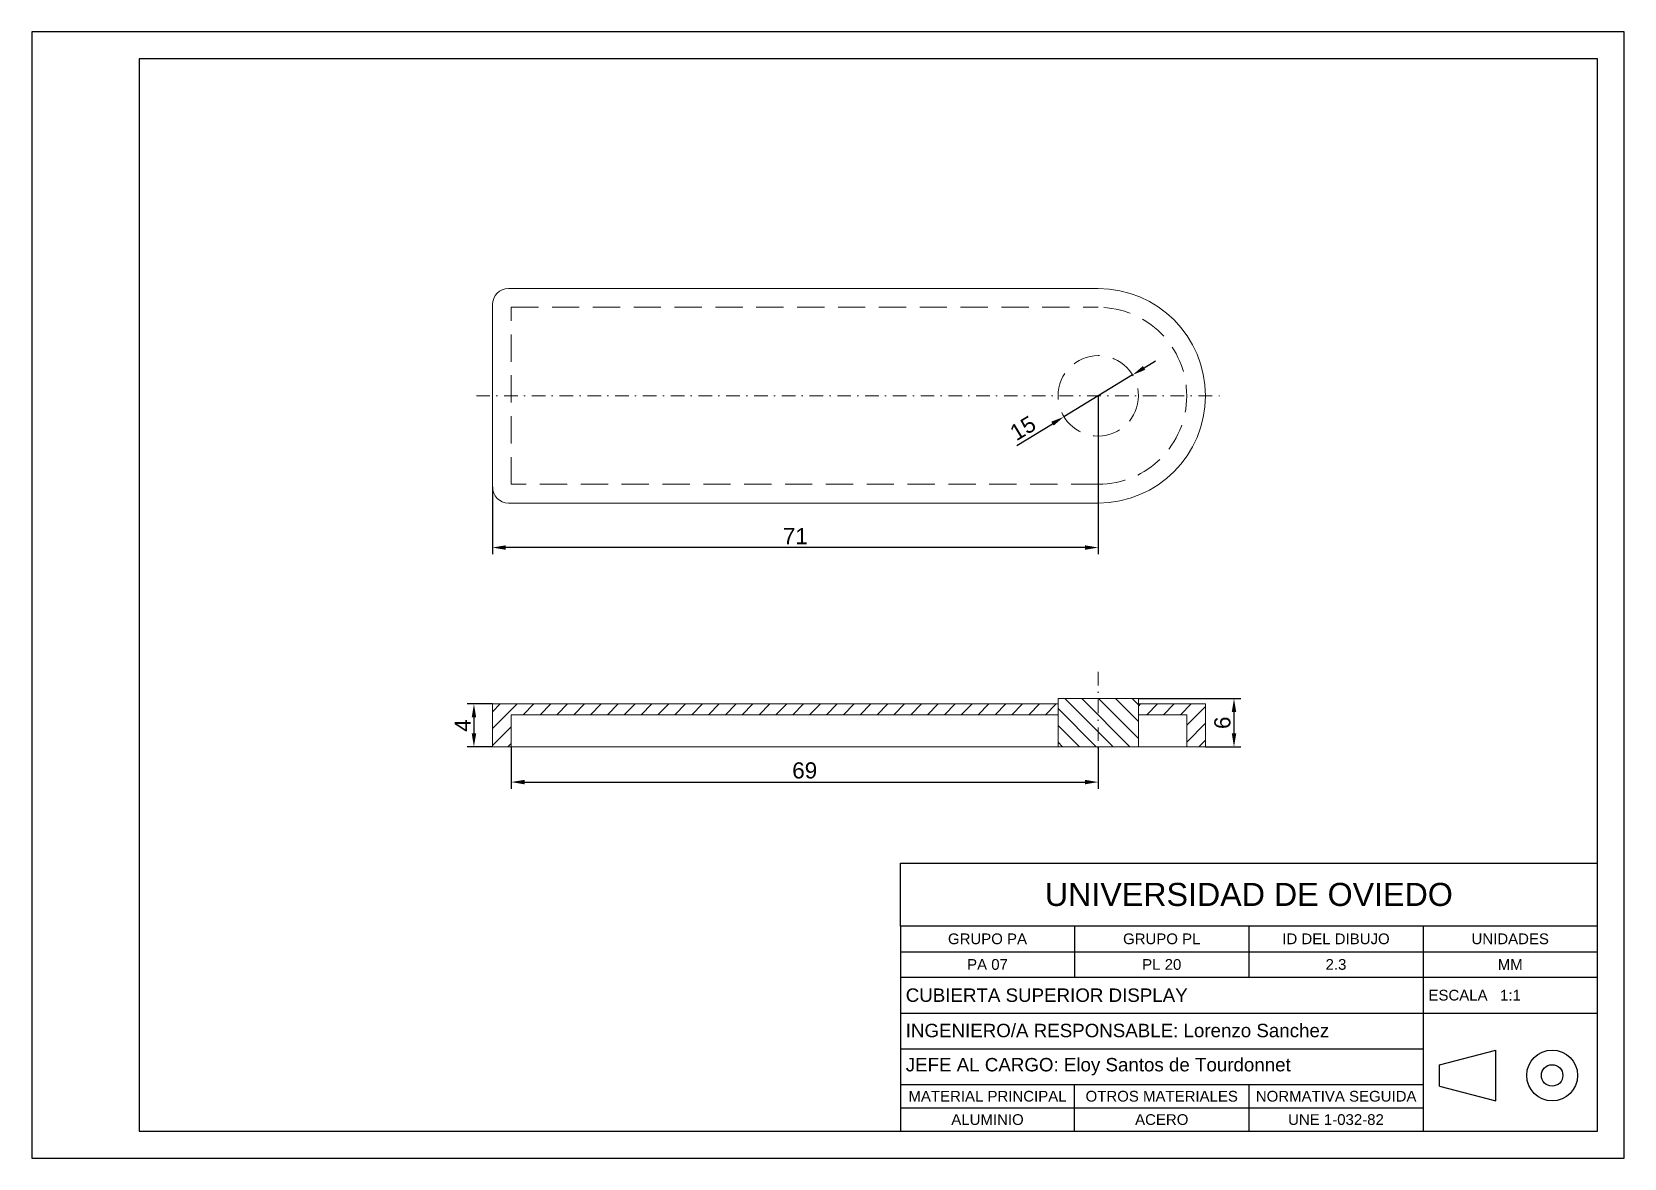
# Paper-space layout 'Presentación2' of a CAD drawing. Header units: millimetres. Extents: x 0 to 297, y 0 to 210.
# The model-space entities are those that its viewports show. They can reach past a viewport. Long polylines and large blocks are cut down to what shows.
import ezdxf

# ---------------------------------------------------------------- set-up
doc = ezdxf.new("R2010")
doc.units = ezdxf.units.MM
doc.linetypes.add('TRAZO_Y_PUNTO', pattern=[25.4, 12.7, -6.35, 0, -6.35])
doc.linetypes.add('TRAZOS', pattern=[19.05, 12.7, -6.35])
for name, color, linetype, lineweight in [('01_Contornos', 7, 'Continuous', 20), ('02_Ocultas', 4, 'TRAZOS', 20), ('03_Ejes', 1, 'TRAZO_Y_PUNTO', 18), ('04_Cotas', 3, 'Continuous', 18)]:
    doc.layers.add(name, color=color, linetype=linetype, lineweight=lineweight)
doc.styles.get("Standard").update_dxf_attribs({"font": 'arial.ttf'})
doc.styles.add('UNE', font='arial.ttf')
doc.dimstyles.new('CotasUNE', dxfattribs={"dimtxt": 3, "dimasz": 2.5, "dimexe": 1.25, "dimexo": 0, "dimtad": 1, "dimtxsty": 'UNE', "dimcen": 2.5, "dimclrd": 256, "dimclrt": 256, "dimadec": 0, "dimazin": 0, "dimtfac": 1, "dimtmove": 0, "dimatfit": 3, "dimfxl": 1, "dimarcsym": 0})

# ---------------------------------------------------------------- blocks, each defined once
blk = doc.blocks.new('UNE A4H')
for p, q in [((0, 210), (0, 0)), ((297, 210), (0, 210)), ((297, 0), (297, 210)), ((20, 205), (20, 5)), ((292, 205), (20, 205)), ((292, 5), (292, 205)), ((162, 55), (292, 55)), ((162, 43.27), (162, 55)), ((292, 43.27), (162, 43.27)), ((162, 43.27), (162, 5)), ((194.5, 43.27), (194.5, 33.7)), ((227, 43.27), (227, 33.7)), ((259.5, 43.27), (259.5, 33.7)), ((162, 38.49), (292, 38.49)), ((292, 33.7), (162, 33.7)), ((259.5, 33.7), (259.5, 25)), ((162, 27.04), (259.5, 27.04)), ((259.5, 27.04), (292, 27.04)), ((259.5, 25), (259.5, 5)), ((162, 20.37), (259.5, 20.37)), ((262.55, 17.42), (273.06, 20.16)), ((273.06, 10.67), (273.06, 20.16)), ((262.55, 13.41), (262.55, 17.42)), ((162, 13.7), (259.5, 13.7)), ((194.5, 5), (194.5, 13.7)), ((227, 13.7), (227, 5)), ((262.55, 13.41), (273.06, 10.67)), ((162, 9.35), (259.5, 9.35)), ((20, 5), (292, 5)), ((0, 0), (297, 0))]:
    blk.add_line(p, q)
for radius in [4.74, 2]:
    blk.add_circle((283.57, 15.42), radius)
for s, insert, char_height, width, attachment_point in [('GRUPO PA', (178.25, 40.88), 2, 32.5, 5), ('GRUPO PL', (210.75, 40.88), 2, 32.5, 5), ('ID DEL DIBUJO', (243.25, 40.88), 2, 32.5, 5), ('UNIDADES', (275.75, 40.88), 2, 32.5, 5), ('PA 07', (178.25, 36.1), 2, 32.5, 5), ('PL 20', (210.75, 36.1), 2, 32.5, 5), ('2.3', (243.25, 36.1), 2, 32.5, 5), ('MM', (275.75, 36.1), 2, 32.5, 5), ('CUBIERTA SUPERIOR DISPLAY', (163, 30.37), 2.5, 97.1143, 4), ('INGENIERO/A RESPONSABLE: Lorenzo Sanchez ', (163, 23.78), 2.5, 97.2779, 4), ('JEFE AL CARGO: Eloy Santos de Tourdonnet', (163, 17.05), 2.5, 97.2059, 4), ('MATERIAL PRINCIPAL', (178.25, 11.53), 2, 32.5, 5), ('OTROS MATERIALES', (210.75, 11.53), 2, 32.5, 5), ('NORMATIVA SEGUIDA', (243.28, 11.53), 2, 32.44, 5), ('ALUMINIO', (178.25, 7.18), 2, 32.5, 5), ('ACERO', (210.75, 7.18), 2, 32.5, 5), ('UNE 1-032-82', (243.25, 7.18), 2, 32.5, 5)]:
    blk.add_mtext(s, dxfattribs=dict(insert=insert, char_height=char_height, width=width, attachment_point=attachment_point))
at = {"layer": '01_Contornos'}
for s, insert, char_height, width, attachment_point in [('UNIVERSIDAD DE OVIEDO', (227, 49.14), 4.3, 130, 5), ('ESCALA   1:1', (260.5, 30.37), 2, 32.5, 4)]:
    blk.add_mtext(s, dxfattribs=dict(at, insert=insert, char_height=char_height, width=width, attachment_point=attachment_point))
blk = doc.blocks.new('*D38')
at = {"layer": '04_Cotas', "lineweight": -2, "transparency": 16777216}
for p, q in [((500.36, 145.88), (502.5, 147.18)), ((498.23, 144.58), (485.42, 136.78)), ((476.63, 131.43), (483.28, 135.48))]:
    blk.add_line(p, q, dxfattribs=at)
at = {"layer": '04_Cotas', "transparency": 16777216}
for points in [[(500.15, 146.24), (500.58, 145.53), (498.23, 144.58)], [(483.06, 135.84), (483.5, 135.13), (485.42, 136.78)]]:
    blk.add_solid(points, dxfattribs=at)
at = {"layer": '04_Cotas', "transparency": 16777216, "insert": (477.77, 134.65), "char_height": 3, "attachment_point": 5, "rotation": 31.33, "style": 'UNE'}
blk.add_mtext('15', dxfattribs=at)
blk = doc.blocks.new('*D40')
at = {"layer": '04_Cotas', "color": 0, "lineweight": -2, "transparency": 16777216}
for p, q in [((491.82, 140.68), (491.82, 111.14)), ((378.82, 123.68), (378.82, 111.14))]:
    blk.add_line(p, q, dxfattribs=at)
at = {"layer": '04_Cotas', "lineweight": -2, "transparency": 16777216}
blk.add_line((489.32, 112.39), (381.32, 112.39), dxfattribs=at)
at = {"layer": '04_Cotas', "transparency": 16777216}
for points in [[(381.32, 112.81), (381.32, 111.97), (378.82, 112.39)], [(489.32, 112.81), (489.32, 111.97), (491.82, 112.39)]]:
    blk.add_solid(points, dxfattribs=at)
at = {"layer": '04_Cotas', "transparency": 16777216, "insert": (435.32, 114.52), "char_height": 3, "attachment_point": 5, "style": 'UNE'}
blk.add_mtext('71', dxfattribs=at)
blk = doc.blocks.new('*D42')
at = {"layer": '04_Cotas', "color": 0, "lineweight": -2, "transparency": 16777216}
for p, q in [((378.82, 83.22), (374.12, 83.22)), ((378.82, 75.22), (374.12, 75.22))]:
    blk.add_line(p, q, dxfattribs=at)
at = {"layer": '04_Cotas', "lineweight": -2, "transparency": 16777216}
blk.add_line((375.37, 80.72), (375.37, 77.72), dxfattribs=at)
at = {"layer": '04_Cotas', "transparency": 16777216}
for points in [[(374.96, 80.72), (375.79, 80.72), (375.37, 83.22)], [(374.96, 77.72), (375.79, 77.72), (375.37, 75.22)]]:
    blk.add_solid(points, dxfattribs=at)
at = {"layer": '04_Cotas', "transparency": 16777216, "insert": (373.25, 79.22), "char_height": 3, "width": 1.9768, "attachment_point": 5, "rotation": 90, "style": 'UNE'}
blk.add_mtext('4', dxfattribs=at)
blk = doc.blocks.new('*D43')
at = {"layer": '04_Cotas', "color": 0, "lineweight": -2, "transparency": 16777216}
for p, q in [((499.32, 84.22), (518.39, 84.22)), ((511.82, 75.22), (518.39, 75.22))]:
    blk.add_line(p, q, dxfattribs=at)
at = {"layer": '04_Cotas', "lineweight": -2, "transparency": 16777216}
blk.add_line((517.14, 81.72), (517.14, 77.72), dxfattribs=at)
at = {"layer": '04_Cotas', "transparency": 16777216}
for points in [[(516.73, 81.72), (517.56, 81.72), (517.14, 84.22)], [(516.73, 77.72), (517.56, 77.72), (517.14, 75.22)]]:
    blk.add_solid(points, dxfattribs=at)
at = {"layer": '04_Cotas', "transparency": 16777216, "insert": (514.99, 79.72), "char_height": 3, "attachment_point": 5, "rotation": 90, "style": 'UNE'}
blk.add_mtext('6', dxfattribs=at)
blk = doc.blocks.new('*D44')
at = {"layer": '04_Cotas', "color": 0, "lineweight": -2, "transparency": 16777216}
for p, q in [((382.32, 75.22), (382.32, 67.41)), ((491.82, 75.22), (491.82, 67.41))]:
    blk.add_line(p, q, dxfattribs=at)
at = {"layer": '04_Cotas', "lineweight": -2, "transparency": 16777216}
blk.add_line((384.82, 68.66), (489.32, 68.66), dxfattribs=at)
at = {"layer": '04_Cotas', "transparency": 16777216}
for points in [[(384.82, 69.08), (384.82, 68.24), (382.32, 68.66)], [(489.32, 69.08), (489.32, 68.24), (491.82, 68.66)]]:
    blk.add_solid(points, dxfattribs=at)
at = {"layer": '04_Cotas', "transparency": 16777216, "insert": (437.07, 70.82), "char_height": 3, "attachment_point": 5, "style": 'UNE'}
blk.add_mtext('69', dxfattribs=at)

msp = doc.modelspace()

# ---------------------------------------------------------------- hatches: boundary and pattern name
at = {"layer": '01_Contornos'}
h = msp.add_hatch(dxfattribs=at)
h.set_pattern_fill('ANSI31', color=0, scale=0.7)
h.set_pattern_definition([(45, (145.8413, -22.3398), (-1.571545, 1.571545), [])])
h.paths.add_polyline_path([(382.322, 81.224), (484.322, 81.224), (484.322, 83.224), (378.822, 83.224), (378.822, 75.224), (382.322, 75.224)])
h.paths.add_polyline_path([(511.822, 83.224), (499.322, 83.224), (499.322, 81.224), (508.322, 81.224), (508.322, 75.224), (511.822, 75.224)])
h = msp.add_hatch(dxfattribs=at)
h.set_pattern_fill('ANSI31', color=0, scale=0.7, angle=90)
h.set_pattern_definition([(135, (145.8413, -22.3398), (-1.571545, -1.571545), [])])
h.paths.add_polyline_path([(484.322, 84.224), (484.322, 83.224), (484.322, 81.224), (484.322, 75.224), (499.322, 75.224), (499.322, 81.224), (499.322, 83.224), (499.322, 84.224)])

# ---------------------------------------------------------------- linework, layer by layer
for p, q in [((381.822, 160.682), (491.822, 160.682)), ((378.822, 123.682), (378.822, 157.682)), ((491.822, 120.682), (381.822, 120.682)), ((378.822, 83.224), (378.822, 75.224)), ((378.822, 83.224), (484.322, 83.224)), ((484.322, 83.224), (484.322, 84.224)), ((484.322, 84.224), (499.322, 84.224)), ((499.322, 84.224), (499.322, 83.224)), ((499.322, 83.224), (511.822, 83.224)), ((511.822, 83.224), (511.822, 75.224)), ((484.322, 81.224), (484.322, 75.224)), ((499.322, 81.224), (499.322, 75.224)), ((378.822, 75.224), (511.822, 75.224))]:
    msp.add_line(p, q, dxfattribs=at)
at = {"layer": '01_Contornos', "ltscale": 0.4}
for p, q in [((484.322, 81.224), (484.322, 83.224)), ((499.322, 81.224), (499.322, 83.224)), ((382.322, 81.224), (484.322, 81.224)), ((382.322, 81.224), (382.322, 75.224)), ((499.322, 81.224), (508.322, 81.224)), ((508.322, 81.224), (508.322, 75.224))]:
    msp.add_line(p, q, dxfattribs=at)
at = {"layer": '01_Contornos'}
for centre, radius, start, end in [((381.822, 157.682), 3, 90, 180), ((491.822, 140.682), 20, 270, 90), ((381.822, 123.682), 3, 180, 270)]:
    msp.add_arc(centre, radius, start, end, dxfattribs=at)
at = {"layer": '02_Ocultas', "ltscale": 0.4}
for p, q in [((382.322, 124.182), (382.322, 157.182)), ((382.322, 157.182), (491.822, 157.182)), ((491.822, 124.182), (382.322, 124.182))]:
    msp.add_line(p, q, dxfattribs=at)
msp.add_circle((491.822, 140.682), 7.5, dxfattribs=at)
msp.add_arc((491.822, 140.682), 16.5, 270, 90, dxfattribs=at)
at = {"layer": '03_Ejes', "ltscale": 0.2}
for p, q in [((375.822, 140.682), (514.822, 140.682)), ((491.822, 89.224), (491.822, 70.224))]:
    msp.add_line(p, q, dxfattribs=at)

# ---------------------------------------------------------------- dimensions: what is measured, and where the dimension line sits
at = {"layer": '04_Cotas'}
dim = msp.add_diameter_dim_2p(p1=(498.228, 144.581), p2=(485.416, 136.782), text='15', dimstyle='CotasUNE', dxfattribs=at)
dim.commit()
dim.dimension.update_dxf_attribs({"geometry": '*D38', "text_midpoint": (477.765, 134.65)})
for base, p1, p2, text, picture, middle in [((378.822, 112.391), (491.822, 140.682), (378.822, 123.682), '71', '*D40', (435.322, 114.522)), ((491.822, 68.66), (382.322, 75.224), (491.822, 75.224), '69', '*D44', (437.072, 70.817))]:
    dim = msp.add_linear_dim(base=base, p1=p1, p2=p2, text=text, dimstyle='CotasUNE', dxfattribs=at)
    dim.commit()
    dim.dimension.update_dxf_attribs({"geometry": picture, "text_midpoint": middle})
for base, p1, p2, text, picture, middle in [((375.375, 75.224), (378.822, 83.224), (378.822, 75.224), '4', '*D42', (373.25, 79.224)), ((517.143, 75.224), (499.322, 84.224), (511.822, 75.224), '6', '*D43', (514.986, 79.724))]:
    dim = msp.add_linear_dim(base=base, p1=p1, p2=p2, angle=90, text=text, dimstyle='CotasUNE', dxfattribs=at)
    dim.commit()
    dim.dimension.update_dxf_attribs({"geometry": picture, "text_midpoint": middle})

psp = doc.layouts.new('Presentación2')

# ---------------------------------------------------------------- block references
psp.add_blockref('UNE A4H', (0, 0))

# ---------------------------------------------------------------- viewports
at = {"layer": '0'}
psp.add_viewport(center=(156, 105), size=(272, 200), view_center_point=(448.913, 103.542), view_height=200, dxfattribs=at)

doc.saveas('drawing.dxf')
